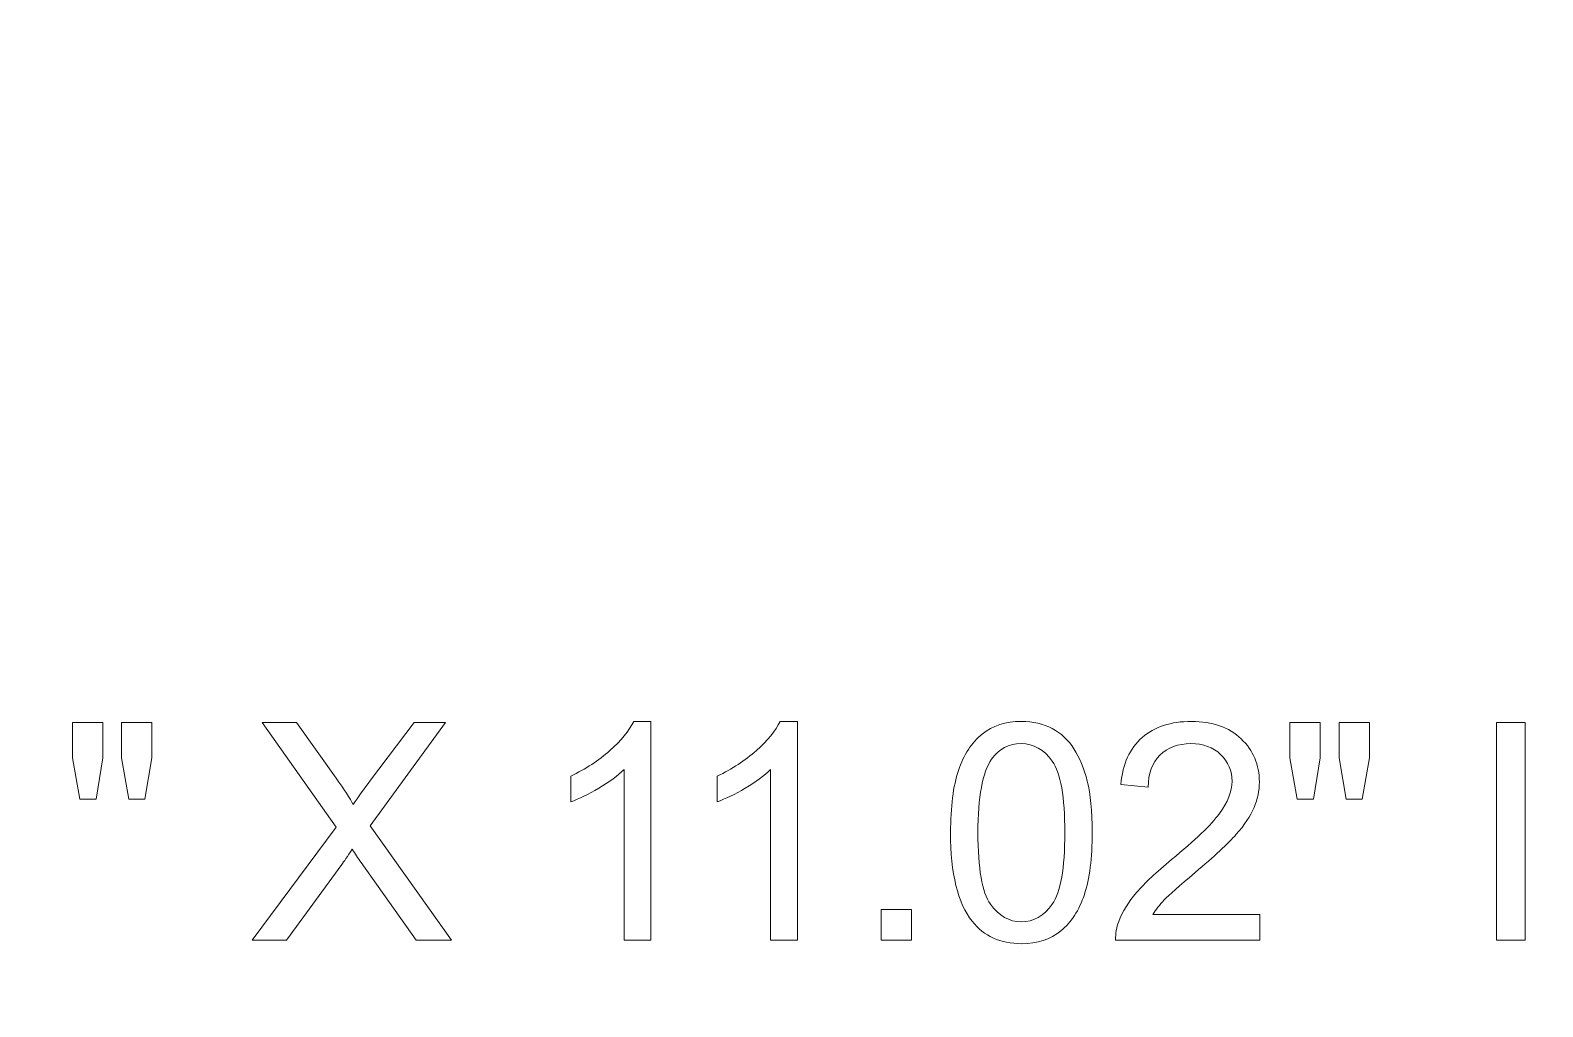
# Model space of a CAD drawing. Header units: millimetres. Extents: x -712 to 738, y -887 to 928.
# Drawn here: x 444.8 to 502, y -575.4 to -538.4 of the extents above; entities that cross this region are included whole.
import ezdxf

# ---------------------------------------------------------------- set-up
doc = ezdxf.new("R2010")
doc.units = ezdxf.units.MM
doc.header["$MEASUREMENT"] = 0
doc.layers.add('layer 1', color=7, linetype='Continuous')

msp = doc.modelspace()

# ---------------------------------------------------------------- linework, layer by layer
at = {"layer": 'layer 1', "lineweight": 9}
msp.add_open_spline([(-681.7377, -887.4186), (-681.7377, -887.4186), (706.7376, -887.4186), (706.7376, -887.4186), (706.7376, -887.4186), (723.657, -887.4186), (737.5, -873.5754), (737.5, -856.6561), (737.5, -856.6561), (737.5, -856.6561), (737.5, 556.8187), (737.5, 556.8187), (737.5, 556.8187), (737.5, 573.7381), (723.657, 587.5812), (706.7376, 587.5812), (706.7376, 587.5812), (706.7376, 587.5812), (-681.7377, 587.5812), (-681.7377, 587.5812), (-681.7377, 587.5812), (-698.657, 587.5812), (-712.5, 573.7381), (-712.5, 556.8187), (-712.5, 556.8187), (-712.5, 556.8187), (-712.5, -856.6561), (-712.5, -856.6561), (-712.5, -856.6561), (-712.5, -873.5754), (-698.657, -887.4186), (-681.7377, -887.4186)], degree=3, knots=[0, 0, 0, 0, 0.1111111, 0.1111111, 0.1111111, 0.1111111, 0.2222222, 0.2222222, 0.2222222, 0.2222222, 0.3333333, 0.3333333, 0.3333333, 0.3333333, 0.4444444, 0.4444444, 0.4444444, 0.4444444, 0.5555556, 0.5555556, 0.5555556, 0.5555556, 0.6666667, 0.6666667, 0.6666667, 0.6666667, 0.7777778, 0.7777778, 0.7777778, 0.7777778, 1, 1, 1, 1], dxfattribs=at)
at = {"layer": 'layer 1', "color": 250, "lineweight": 9}
for points, knots in [([(446.6867, -567.5169), (446.6867, -567.5169), (446.4069, -565.9534), (446.4069, -565.9534), (446.4069, -565.9534), (446.4069, -565.9534), (446.4069, -564.6083), (446.4069, -564.6083), (446.4069, -564.6083), (446.4069, -564.6083), (447.5566, -564.6083), (447.5566, -564.6083), (447.5566, -564.6083), (447.5566, -564.6083), (447.5566, -565.9534), (447.5566, -565.9534), (447.5566, -565.9534), (447.5566, -565.9534), (447.3037, -567.5169), (447.3037, -567.5169), (447.3037, -567.5169), (447.3037, -567.5169), (446.6867, -567.5169), (446.6867, -567.5169)], [0, 0, 0, 0, 0.1428571, 0.1428571, 0.1428571, 0.1428571, 0.2857143, 0.2857143, 0.2857143, 0.2857143, 0.4285714, 0.4285714, 0.4285714, 0.4285714, 0.5714286, 0.5714286, 0.5714286, 0.5714286, 0.7142857, 0.7142857, 0.7142857, 0.7142857, 1, 1, 1, 1]), ([(448.5434, -567.5169), (448.5434, -567.5169), (448.2694, -565.9534), (448.2694, -565.9534), (448.2694, -565.9534), (448.2694, -565.9534), (448.2694, -564.6083), (448.2694, -564.6083), (448.2694, -564.6083), (448.2694, -564.6083), (449.419, -564.6083), (449.419, -564.6083), (449.419, -564.6083), (449.419, -564.6083), (449.419, -565.9534), (449.419, -565.9534), (449.419, -565.9534), (449.419, -565.9534), (449.1489, -567.5169), (449.1489, -567.5169), (449.1489, -567.5169), (449.1489, -567.5169), (448.5434, -567.5169), (448.5434, -567.5169)], [0, 0, 0, 0, 0.1428571, 0.1428571, 0.1428571, 0.1428571, 0.2857143, 0.2857143, 0.2857143, 0.2857143, 0.4285714, 0.4285714, 0.4285714, 0.4285714, 0.5714286, 0.5714286, 0.5714286, 0.5714286, 0.7142857, 0.7142857, 0.7142857, 0.7142857, 1, 1, 1, 1]), ([(453.2033, -572.8398), (453.2033, -572.8398), (456.384, -568.5689), (456.384, -568.5689), (456.384, -568.5689), (456.384, -568.5689), (453.5827, -564.6083), (453.5827, -564.6083), (453.5827, -564.6083), (453.5827, -564.6083), (454.8799, -564.6083), (454.8799, -564.6083), (454.8799, -564.6083), (454.8799, -564.6083), (456.3802, -566.7141), (456.3802, -566.7141), (456.3802, -566.7141), (456.6925, -567.1509), (456.909, -567.4843), (457.0336, -567.7162), (457.0336, -567.7162), (457.2194, -567.4288), (457.4379, -567.1222), (457.6889, -566.7984), (457.6889, -566.7984), (457.6889, -566.7984), (459.3329, -564.6083), (459.3329, -564.6083), (459.3329, -564.6083), (459.3329, -564.6083), (460.5266, -564.6083), (460.5266, -564.6083), (460.5266, -564.6083), (460.5266, -564.6083), (457.6678, -568.5209), (457.6678, -568.5209), (457.6678, -568.5209), (457.6678, -568.5209), (460.745, -572.8398), (460.745, -572.8398), (460.745, -572.8398), (460.745, -572.8398), (459.4076, -572.8398), (459.4076, -572.8398), (459.4076, -572.8398), (459.4076, -572.8398), (457.3306, -569.9044), (457.3306, -569.9044), (457.3306, -569.9044), (457.2118, -569.7377), (457.0987, -569.571), (456.9933, -569.4062), (456.9933, -569.4062), (456.8094, -569.6821), (456.6791, -569.8756), (456.5986, -569.9848), (456.5986, -569.9848), (456.5986, -569.9848), (454.512, -572.8398), (454.512, -572.8398), (454.512, -572.8398), (454.512, -572.8398), (453.2033, -572.8398), (453.2033, -572.8398)], [0, 0, 0, 0, 0.0588235, 0.0588235, 0.0588235, 0.0588235, 0.1176471, 0.1176471, 0.1176471, 0.1176471, 0.1764706, 0.1764706, 0.1764706, 0.1764706, 0.2352941, 0.2352941, 0.2352941, 0.2352941, 0.2941176, 0.2941176, 0.2941176, 0.2941176, 0.3529412, 0.3529412, 0.3529412, 0.3529412, 0.4117647, 0.4117647, 0.4117647, 0.4117647, 0.4705882, 0.4705882, 0.4705882, 0.4705882, 0.5294118, 0.5294118, 0.5294118, 0.5294118, 0.5882353, 0.5882353, 0.5882353, 0.5882353, 0.6470588, 0.6470588, 0.6470588, 0.6470588, 0.7058824, 0.7058824, 0.7058824, 0.7058824, 0.7647059, 0.7647059, 0.7647059, 0.7647059, 0.8235294, 0.8235294, 0.8235294, 0.8235294, 0.8823529, 0.8823529, 0.8823529, 0.8823529, 1, 1, 1, 1]), ([(468.2925, -572.8398), (468.2925, -572.8398), (467.2808, -572.8398), (467.2808, -572.8398), (467.2808, -572.8398), (467.2808, -572.8398), (467.2808, -566.3979), (467.2808, -566.3979), (467.2808, -566.3979), (467.0375, -566.6317), (466.7175, -566.8635), (466.3228, -567.0954), (466.3228, -567.0954), (465.9281, -567.3272), (465.5717, -567.5016), (465.2574, -567.6166), (465.2574, -567.6166), (465.2574, -567.6166), (465.2574, -566.6394), (465.2574, -566.6394), (465.2574, -566.6394), (465.8227, -566.3749), (466.317, -566.053), (466.7405, -565.6736), (466.7405, -565.6736), (467.1639, -565.2962), (467.4647, -564.9302), (467.641, -564.5738), (467.641, -564.5738), (467.641, -564.5738), (468.2925, -564.5738), (468.2925, -564.5738), (468.2925, -564.5738), (468.2925, -564.5738), (468.2925, -572.8398), (468.2925, -572.8398)], [0, 0, 0, 0, 0.1, 0.1, 0.1, 0.1, 0.2, 0.2, 0.2, 0.2, 0.3, 0.3, 0.3, 0.3, 0.4, 0.4, 0.4, 0.4, 0.5, 0.5, 0.5, 0.5, 0.6, 0.6, 0.6, 0.6, 0.7, 0.7, 0.7, 0.7, 0.8, 0.8, 0.8, 0.8, 1, 1, 1, 1]), ([(473.8338, -572.8398), (473.8338, -572.8398), (472.8221, -572.8398), (472.8221, -572.8398), (472.8221, -572.8398), (472.8221, -572.8398), (472.8221, -566.3979), (472.8221, -566.3979), (472.8221, -566.3979), (472.5788, -566.6317), (472.2588, -566.8635), (471.8641, -567.0954), (471.8641, -567.0954), (471.4694, -567.3272), (471.113, -567.5016), (470.7987, -567.6166), (470.7987, -567.6166), (470.7987, -567.6166), (470.7987, -566.6394), (470.7987, -566.6394), (470.7987, -566.6394), (471.364, -566.3749), (471.8583, -566.053), (472.2818, -565.6736), (472.2818, -565.6736), (472.7052, -565.2962), (473.006, -564.9302), (473.1823, -564.5738), (473.1823, -564.5738), (473.1823, -564.5738), (473.8338, -564.5738), (473.8338, -564.5738), (473.8338, -564.5738), (473.8338, -564.5738), (473.8338, -572.8398), (473.8338, -572.8398)], [0, 0, 0, 0, 0.1, 0.1, 0.1, 0.1, 0.2, 0.2, 0.2, 0.2, 0.3, 0.3, 0.3, 0.3, 0.4, 0.4, 0.4, 0.4, 0.5, 0.5, 0.5, 0.5, 0.6, 0.6, 0.6, 0.6, 0.7, 0.7, 0.7, 0.7, 0.8, 0.8, 0.8, 0.8, 1, 1, 1, 1]), ([(479.6281, -568.7777), (479.6281, -567.8062), (479.7277, -567.0207), (479.927, -566.4267), (479.927, -566.4267), (480.1282, -565.8308), (480.4251, -565.3728), (480.8199, -565.0528), (480.8199, -565.0528), (481.2127, -564.7329), (481.7089, -564.5738), (482.3067, -564.5738), (482.3067, -564.5738), (482.7474, -564.5738), (483.1345, -564.662), (483.4698, -564.8402), (483.4698, -564.8402), (483.8032, -565.0183), (484.0791, -565.2751), (484.2937, -565.6104), (484.2937, -565.6104), (484.5083, -565.9438), (484.6769, -566.3519), (484.7996, -566.8329), (484.7996, -566.8329), (484.9241, -567.3138), (484.9854, -567.9634), (484.9854, -568.7777), (484.9854, -568.7777), (484.9854, -569.7434), (484.8858, -570.5252), (484.6884, -571.1192), (484.6884, -571.1192), (484.4911, -571.7151), (484.1941, -572.173), (483.7994, -572.4949), (483.7994, -572.4949), (483.4066, -572.8168), (482.9084, -572.9778), (482.3067, -572.9778), (482.3067, -572.9778), (481.5154, -572.9778), (480.8927, -572.6961), (480.4405, -572.1308), (480.4405, -572.1308), (479.8982, -571.4411), (479.6281, -570.324), (479.6281, -568.7777)], [0, 0, 0, 0, 0.0769231, 0.0769231, 0.0769231, 0.0769231, 0.1538462, 0.1538462, 0.1538462, 0.1538462, 0.2307692, 0.2307692, 0.2307692, 0.2307692, 0.3076923, 0.3076923, 0.3076923, 0.3076923, 0.3846154, 0.3846154, 0.3846154, 0.3846154, 0.4615385, 0.4615385, 0.4615385, 0.4615385, 0.5384615, 0.5384615, 0.5384615, 0.5384615, 0.6153846, 0.6153846, 0.6153846, 0.6153846, 0.6923077, 0.6923077, 0.6923077, 0.6923077, 0.7692308, 0.7692308, 0.7692308, 0.7692308, 0.8461538, 0.8461538, 0.8461538, 0.8461538, 1, 1, 1, 1]), ([(491.3219, -571.8741), (491.3219, -571.8741), (491.3219, -572.8398), (491.3219, -572.8398), (491.3219, -572.8398), (491.3219, -572.8398), (485.8726, -572.8398), (485.8726, -572.8398), (485.8726, -572.8398), (485.8649, -572.5965), (485.9052, -572.3627), (485.9914, -572.1366), (485.9914, -572.1366), (486.1313, -571.7668), (486.3555, -571.4008), (486.6639, -571.0425), (486.6639, -571.0425), (486.9724, -570.6842), (487.4131, -570.2703), (487.986, -569.8009), (487.986, -569.8009), (488.877, -569.067), (489.4825, -568.4865), (489.7987, -568.0573), (489.7987, -568.0573), (490.1167, -567.6281), (490.2758, -567.2218), (490.2758, -566.8386), (490.2758, -566.8386), (490.2758, -566.4382), (490.1321, -566.1009), (489.8446, -565.825), (489.8446, -565.825), (489.5572, -565.551), (489.1817, -565.4131), (488.7199, -565.4131), (488.7199, -565.4131), (488.2313, -565.4131), (487.8404, -565.5587), (487.5473, -565.8499), (487.5473, -565.8499), (487.2541, -566.1393), (487.1066, -566.5416), (487.1027, -567.0571), (487.1027, -567.0571), (487.1027, -567.0571), (486.068, -566.9536), (486.068, -566.9536), (486.068, -566.9536), (486.1389, -566.1795), (486.4072, -565.5893), (486.8709, -565.1831), (486.8709, -565.1831), (487.3365, -564.7769), (487.9592, -564.5738), (488.7429, -564.5738), (488.7429, -564.5738), (489.5323, -564.5738), (490.1589, -564.7923), (490.6187, -565.231), (490.6187, -565.231), (491.0805, -565.6698), (491.3104, -566.214), (491.3104, -566.8616), (491.3104, -566.8616), (491.3104, -567.1912), (491.2434, -567.515), (491.1073, -567.8331), (491.1073, -567.8331), (490.9732, -568.1531), (490.749, -568.4884), (490.4367, -568.8409), (490.4367, -568.8409), (490.1225, -569.1916), (489.6032, -569.6763), (488.8789, -570.2895), (488.8789, -570.2895), (488.2715, -570.7992), (487.8807, -571.1441), (487.7082, -571.3261), (487.7082, -571.3261), (487.5358, -571.5081), (487.394, -571.6902), (487.2809, -571.8741), (487.2809, -571.8741), (487.2809, -571.8741), (491.3219, -571.8741), (491.3219, -571.8741)], [0, 0, 0, 0, 0.0434783, 0.0434783, 0.0434783, 0.0434783, 0.0869565, 0.0869565, 0.0869565, 0.0869565, 0.1304348, 0.1304348, 0.1304348, 0.1304348, 0.173913, 0.173913, 0.173913, 0.173913, 0.2173913, 0.2173913, 0.2173913, 0.2173913, 0.2608696, 0.2608696, 0.2608696, 0.2608696, 0.3043478, 0.3043478, 0.3043478, 0.3043478, 0.3478261, 0.3478261, 0.3478261, 0.3478261, 0.3913043, 0.3913043, 0.3913043, 0.3913043, 0.4347826, 0.4347826, 0.4347826, 0.4347826, 0.4782609, 0.4782609, 0.4782609, 0.4782609, 0.5217391, 0.5217391, 0.5217391, 0.5217391, 0.5652174, 0.5652174, 0.5652174, 0.5652174, 0.6086957, 0.6086957, 0.6086957, 0.6086957, 0.6521739, 0.6521739, 0.6521739, 0.6521739, 0.6956522, 0.6956522, 0.6956522, 0.6956522, 0.7391304, 0.7391304, 0.7391304, 0.7391304, 0.7826087, 0.7826087, 0.7826087, 0.7826087, 0.826087, 0.826087, 0.826087, 0.826087, 0.8695652, 0.8695652, 0.8695652, 0.8695652, 0.9130435, 0.9130435, 0.9130435, 0.9130435, 1, 1, 1, 1]), ([(492.7418, -567.5169), (492.7418, -567.5169), (492.462, -565.9534), (492.462, -565.9534), (492.462, -565.9534), (492.462, -565.9534), (492.462, -564.6083), (492.462, -564.6083), (492.462, -564.6083), (492.462, -564.6083), (493.6117, -564.6083), (493.6117, -564.6083), (493.6117, -564.6083), (493.6117, -564.6083), (493.6117, -565.9534), (493.6117, -565.9534), (493.6117, -565.9534), (493.6117, -565.9534), (493.3588, -567.5169), (493.3588, -567.5169), (493.3588, -567.5169), (493.3588, -567.5169), (492.7418, -567.5169), (492.7418, -567.5169)], [0, 0, 0, 0, 0.1428571, 0.1428571, 0.1428571, 0.1428571, 0.2857143, 0.2857143, 0.2857143, 0.2857143, 0.4285714, 0.4285714, 0.4285714, 0.4285714, 0.5714286, 0.5714286, 0.5714286, 0.5714286, 0.7142857, 0.7142857, 0.7142857, 0.7142857, 1, 1, 1, 1]), ([(494.5985, -567.5169), (494.5985, -567.5169), (494.3245, -565.9534), (494.3245, -565.9534), (494.3245, -565.9534), (494.3245, -565.9534), (494.3245, -564.6083), (494.3245, -564.6083), (494.3245, -564.6083), (494.3245, -564.6083), (495.4741, -564.6083), (495.4741, -564.6083), (495.4741, -564.6083), (495.4741, -564.6083), (495.4741, -565.9534), (495.4741, -565.9534), (495.4741, -565.9534), (495.4741, -565.9534), (495.204, -567.5169), (495.204, -567.5169), (495.204, -567.5169), (495.204, -567.5169), (494.5985, -567.5169), (494.5985, -567.5169)], [0, 0, 0, 0, 0.1428571, 0.1428571, 0.1428571, 0.1428571, 0.2857143, 0.2857143, 0.2857143, 0.2857143, 0.4285714, 0.4285714, 0.4285714, 0.4285714, 0.5714286, 0.5714286, 0.5714286, 0.5714286, 0.7142857, 0.7142857, 0.7142857, 0.7142857, 1, 1, 1, 1]), ([(500.2778, -572.8398), (500.2778, -572.8398), (500.2778, -564.6083), (500.2778, -564.6083), (500.2778, -564.6083), (500.2778, -564.6083), (501.3699, -564.6083), (501.3699, -564.6083), (501.3699, -564.6083), (501.3699, -564.6083), (501.3699, -572.8398), (501.3699, -572.8398), (501.3699, -572.8398), (501.3699, -572.8398), (500.2778, -572.8398), (500.2778, -572.8398)], [0, 0, 0, 0, 0.2, 0.2, 0.2, 0.2, 0.4, 0.4, 0.4, 0.4, 0.6, 0.6, 0.6, 0.6, 1, 1, 1, 1]), ([(480.6627, -568.7815), (480.6627, -570.1362), (480.8199, -571.0368), (481.136, -571.4813), (481.136, -571.4813), (481.4522, -571.9277), (481.843, -572.15), (482.3067, -572.15), (482.3067, -572.15), (482.7704, -572.15), (483.1613, -571.9258), (483.4775, -571.4794), (483.4775, -571.4794), (483.7936, -571.031), (483.9507, -570.1324), (483.9507, -568.7815), (483.9507, -568.7815), (483.9507, -567.4269), (483.7936, -566.5263), (483.4775, -566.0818), (483.4775, -566.0818), (483.1632, -565.6353), (482.7685, -565.4131), (482.2952, -565.4131), (482.2952, -565.4131), (481.8315, -565.4131), (481.4598, -565.6104), (481.182, -566.0032), (481.182, -566.0032), (480.8352, -566.5033), (480.6627, -567.4307), (480.6627, -568.7815)], [0, 0, 0, 0, 0.1111111, 0.1111111, 0.1111111, 0.1111111, 0.2222222, 0.2222222, 0.2222222, 0.2222222, 0.3333333, 0.3333333, 0.3333333, 0.3333333, 0.4444444, 0.4444444, 0.4444444, 0.4444444, 0.5555556, 0.5555556, 0.5555556, 0.5555556, 0.6666667, 0.6666667, 0.6666667, 0.6666667, 0.7777778, 0.7777778, 0.7777778, 0.7777778, 1, 1, 1, 1]), ([(476.9973, -572.8398), (476.9973, -572.8398), (476.9973, -571.6902), (476.9973, -571.6902), (476.9973, -571.6902), (476.9973, -571.6902), (478.1469, -571.6902), (478.1469, -571.6902), (478.1469, -571.6902), (478.1469, -571.6902), (478.1469, -572.8398), (478.1469, -572.8398), (478.1469, -572.8398), (478.1469, -572.8398), (476.9973, -572.8398), (476.9973, -572.8398)], [0, 0, 0, 0, 0.2, 0.2, 0.2, 0.2, 0.4, 0.4, 0.4, 0.4, 0.6, 0.6, 0.6, 0.6, 1, 1, 1, 1])]:
    msp.add_open_spline(points, degree=3, knots=knots, dxfattribs=at)

doc.saveas('drawing.dxf')
